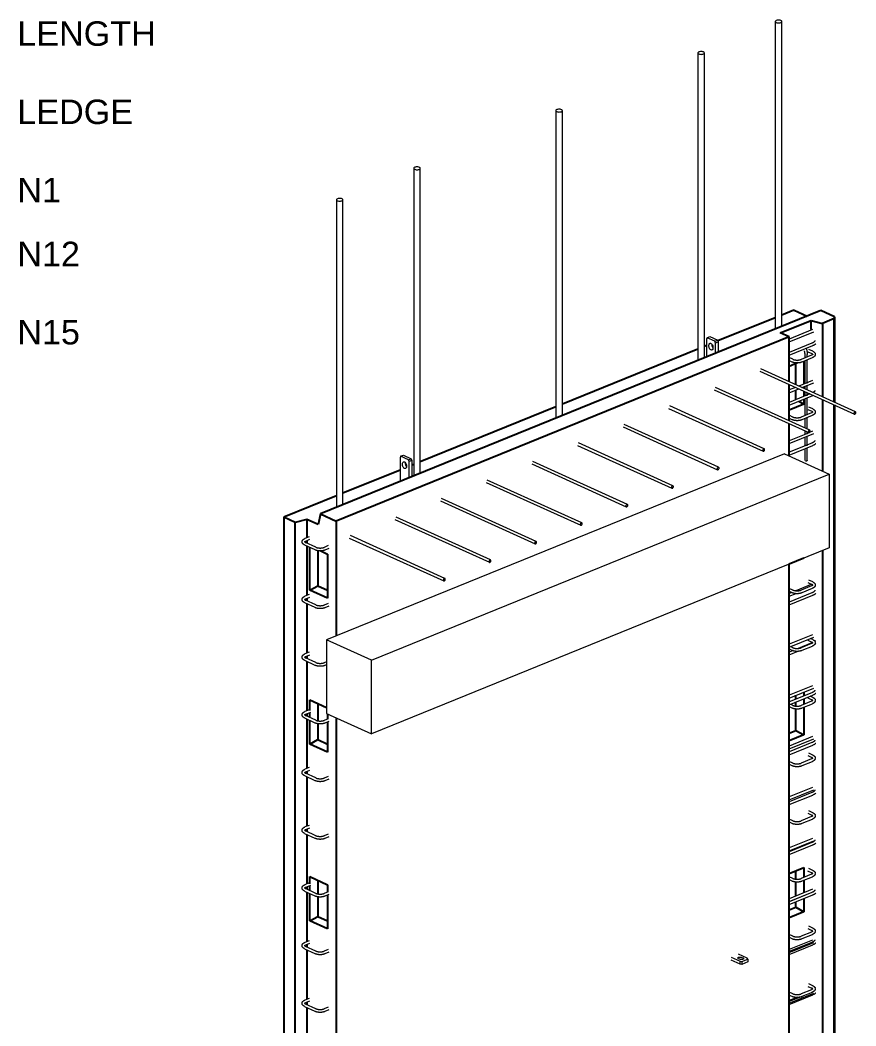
# Model space of a CAD drawing. Header units: millimetres. Extents: x 17731 to 34869, y 1067 to 18539.
# Drawn here: x 25619 to 28183, y 11226 to 14310 of the extents above; entities that cross this region are included whole.
import ezdxf

# ---------------------------------------------------------------- set-up
doc = ezdxf.new("R2010")
doc.units = ezdxf.units.MM
for name, color, linetype, lineweight in [('A-GENM', 13, 'Continuous', 18), ('A-WALL', 113, 'Continuous', 25), ('G-ANNO-TEXT', 231, 'Continuous', 9), ('S-BEAM', 12, 'Continuous', 18), ('S-RBAR', 171, 'Continuous', 18)]:
    doc.layers.add(name, color=color, linetype=linetype, lineweight=lineweight)
doc.styles.add('Arial', font='arial.ttf', dxfattribs={"height": 75})

# ---------------------------------------------------------------- blocks, each defined once
blk = doc.blocks.new('M_Rectangular Corbel - M_Rectangular Corbel-1451328-3D Ortho')
at = {"layer": 'S-BEAM'}
for p, q in [((5824.5, 12980.2), (4419.6, 12409.9)), ((5824.5, 12980.2), (5962, 12917.9)), ((4557.1, 12347.6), (5962, 12917.9)), ((5962, 12917.9), (5962, 12692.1)), ((5962, 12692.1), (4557.1, 12121.8)), ((4557.1, 12347.6), (4419.6, 12409.9)), ((4419.6, 12409.9), (4419.6, 12184.1)), ((4557.1, 12121.8), (4557.1, 12347.6)), ((4419.6, 12184.1), (4557.1, 12121.8))]:
    blk.add_line(p, q, dxfattribs=at)
blk = doc.blocks.new('Rebar Bar - Part 3054600646-431004-3D Ortho')
at = {"layer": 'S-RBAR'}
for p, q in [((5850.3, 13269.8), (5839, 13275)), ((5839, 13266.2), (5847, 13262.6))]:
    blk.add_line(p, q, dxfattribs=at)
blk = doc.blocks.new('Rebar Bar - Part 2227165887-431004-3D Ortho')
at = {"layer": 'S-RBAR'}
for points in [[(5847, 13262.6, 0), (5847.7, 13262.3, 0), (5848.4, 13262, 0), (5849.1, 13261.7, 0), (5849.8, 13261.5, 0), (5850.6, 13261.2, 0), (5851.3, 13261, 0), (5852.1, 13260.8, 0), (5852.9, 13260.6, 0), (5853.6, 13260.5, 0), (5854.4, 13260.3, 0), (5855.3, 13260.2, 0), (5856.1, 13260, 0), (5856.9, 13259.9, 0), (5857.8, 13259.8, 0), (5858.6, 13259.7, 0), (5859.5, 13259.7, 0), (5860.3, 13259.6, 0), (5861.2, 13259.6, 0), (5862.1, 13259.5, 0), (5862.9, 13259.5, 0), (5863.8, 13259.5, 0), (5864.7, 13259.5, 0), (5865.5, 13259.6, 0), (5866.4, 13259.6, 0), (5867.3, 13259.7, 0), (5868.1, 13259.8, 0), (5869, 13259.8, 0), (5869.8, 13260, 0), (5870.6, 13260.1, 0), (5871.5, 13260.2, 0), (5872.3, 13260.4, 0), (5873.1, 13260.5, 0), (5873.9, 13260.7, 0), (5874.6, 13260.9, 0), (5875.4, 13261.1, 0), (5876.1, 13261.3, 0), (5876.9, 13261.6, 0), (5877.6, 13261.8, 0), (5878.3, 13262.1, 0), (5878.5, 13262.2, 0)], [(5850.3, 13269.8, 0), (5850.8, 13269.6, 0), (5851.3, 13269.4, 0), (5851.8, 13269.3, 0), (5852.3, 13269.1, 0), (5852.9, 13268.9, 0), (5853.4, 13268.7, 0), (5854, 13268.6, 0), (5854.6, 13268.4, 0), (5855.3, 13268.3, 0), (5855.9, 13268.2, 0), (5856.6, 13268, 0), (5857.3, 13267.9, 0), (5858, 13267.8, 0), (5858.6, 13267.8, 0), (5859.4, 13267.7, 0), (5860.1, 13267.6, 0), (5860.8, 13267.6, 0), (5861.5, 13267.5, 0), (5862.2, 13267.5, 0), (5863, 13267.5, 0), (5863.7, 13267.5, 0), (5864.4, 13267.5, 0), (5865.2, 13267.6, 0), (5865.9, 13267.6, 0), (5866.6, 13267.6, 0), (5867.3, 13267.7, 0), (5868, 13267.8, 0), (5868.7, 13267.9, 0), (5869.4, 13268, 0), (5870.1, 13268.1, 0), (5870.7, 13268.2, 0), (5871.4, 13268.3, 0), (5872, 13268.5, 0), (5872.6, 13268.6, 0), (5873.2, 13268.8, 0), (5873.8, 13269, 0), (5874.3, 13269.1, 0), (5874.8, 13269.3, 0), (5875.3, 13269.5, 0), (5875.5, 13269.6, 0)]]:
    blk.add_polyline3d(points, dxfattribs=at)
blk = doc.blocks.new('Rebar Bar - Part 2603964791-431004-3D Ortho')
at = {"layer": 'S-RBAR'}
for p, q in [((5907.4, 13282.5), (5875.5, 13269.6)), ((5878.5, 13262.2), (5910.4, 13275.1))]:
    blk.add_line(p, q, dxfattribs=at)
blk = doc.blocks.new('Rebar Bar - Part 2227165887-V2-3D Ortho')
at = {"layer": 'S-RBAR'}
for points in [[(5911.3, 13294.6, 0), (5912, 13294.3, 0), (5912.6, 13294, 0), (5913.2, 13293.6, 0), (5913.8, 13293.3, 0), (5914.4, 13292.9, 0), (5914.9, 13292.5, 0), (5915.5, 13292.1, 0), (5916, 13291.6, 0), (5916.5, 13291.2, 0), (5916.9, 13290.7, 0), (5917.3, 13290.2, 0), (5917.7, 13289.6, 0), (5918.1, 13289.1, 0), (5918.4, 13288.4, 0), (5918.7, 13287.8, 0), (5918.9, 13287.1, 0), (5919, 13286.4, 0), (5919.1, 13285.7, 0), (5919.2, 13285, 0), (5919.1, 13284.3, 0), (5919, 13283.6, 0), (5918.9, 13282.9, 0), (5918.6, 13282.3, 0), (5918.4, 13281.6, 0), (5918, 13281, 0), (5917.7, 13280.4, 0), (5917.3, 13279.9, 0), (5916.9, 13279.4, 0), (5916.4, 13278.9, 0), (5915.9, 13278.4, 0), (5915.4, 13278, 0), (5914.9, 13277.6, 0), (5914.3, 13277.2, 0), (5913.8, 13276.8, 0), (5913.2, 13276.5, 0), (5912.6, 13276.1, 0), (5911.9, 13275.8, 0), (5911.3, 13275.5, 0), (5910.6, 13275.2, 0), (5910.4, 13275.1, 0)], [(5911.2, 13285.1, 0), (5911.2, 13285.1, 0), (5911.2, 13285.1, 0), (5911.1, 13285, 0), (5911.1, 13284.9, 0), (5911, 13284.8, 0), (5910.9, 13284.7, 0), (5910.8, 13284.6, 0), (5910.6, 13284.4, 0), (5910.4, 13284.2, 0), (5910.2, 13284, 0), (5909.9, 13283.8, 0), (5909.6, 13283.6, 0), (5909.3, 13283.4, 0), (5908.9, 13283.2, 0), (5908.5, 13283, 0), (5908.1, 13282.8, 0), (5907.6, 13282.6, 0), (5907.4, 13282.5, 0)], [(5911.2, 13285, 0), (5911.2, 13285, 0), (5911.2, 13285, 0), (5911.1, 13285.1, 0), (5911.1, 13285.2, 0), (5911, 13285.3, 0), (5910.9, 13285.4, 0), (5910.8, 13285.6, 0), (5910.6, 13285.7, 0), (5910.4, 13285.9, 0), (5910.2, 13286.1, 0), (5909.9, 13286.3, 0), (5909.6, 13286.5, 0), (5909.3, 13286.7, 0), (5908.9, 13286.9, 0), (5908.5, 13287.1, 0), (5908.1, 13287.3, 0), (5908, 13287.3, 0)]]:
    blk.add_polyline3d(points, dxfattribs=at)
blk = doc.blocks.new('Rebar Bar - Part 4212567781-431004-3D Ortho')
at = {"layer": 'S-RBAR'}
for p, q in [((5895.9, 13292.8), (5908, 13287.3)), ((5911.3, 13294.6), (5899.2, 13300.1))]:
    blk.add_line(p, q, dxfattribs=at)
blk = doc.blocks.new('Rebar Bar - Part 3054600646-V3-3D Ortho')
at = {"layer": 'S-RBAR'}
for p, q in [((5839, 12381.8), (5847, 12378.1)), ((5850.3, 12385.4), (5842.7, 12388.9))]:
    blk.add_line(p, q, dxfattribs=at)
blk = doc.blocks.new('Rebar Bar - Part 4212567781-V4-3D Ortho')
at = {"layer": 'S-RBAR'}
for p, q in [((5895.9, 12408.4), (5908, 12402.9)), ((5911.3, 12410.2), (5903.7, 12413.6))]:
    blk.add_line(p, q, dxfattribs=at)
blk = doc.blocks.new('Rebar Bar - Part 3054600646-V5-3D Ortho')
at = {"layer": 'S-RBAR'}
for p, q in [((5839, 12204.9), (5847, 12201.3)), ((5850.3, 12208.5), (5842.6, 12212.1))]:
    blk.add_line(p, q, dxfattribs=at)
blk = doc.blocks.new('Rebar Bar - Part 4212567781-V6-3D Ortho')
at = {"layer": 'S-RBAR'}
for p, q in [((5895.9, 12231.5), (5908, 12226)), ((5911.3, 12233.3), (5903.6, 12236.8))]:
    blk.add_line(p, q, dxfattribs=at)
blk = doc.blocks.new('Rebar Bar - Part 4212567781-V7-3D Ortho')
at = {"layer": 'S-RBAR'}
for p, q in [((5895.5, 11701), (5908, 11695.4)), ((5911.3, 11702.7), (5899.2, 11708.2))]:
    blk.add_line(p, q, dxfattribs=at)
blk = doc.blocks.new('Rebar Bar - Part 1534017773-431004-3D Ortho')
at = {"layer": 'S-RBAR'}
for p, q in [((4425, 12698.4), (4412.3, 12693.2)), ((4415.3, 12685.8), (4428, 12691))]:
    blk.add_line(p, q, dxfattribs=at)
blk = doc.blocks.new('Rebar Bar - Part 2227165887-V16-3D Ortho')
at = {"layer": 'S-RBAR'}
for points in [[(4383.8, 12686.2, 0), (4384.5, 12685.9, 0), (4385.2, 12685.7, 0), (4385.9, 12685.4, 0), (4386.6, 12685.1, 0), (4387.4, 12684.9, 0), (4388.1, 12684.7, 0), (4388.9, 12684.5, 0), (4389.7, 12684.3, 0), (4390.5, 12684.1, 0), (4391.3, 12684, 0), (4392.1, 12683.8, 0), (4392.9, 12683.7, 0), (4393.7, 12683.6, 0), (4394.6, 12683.5, 0), (4395.4, 12683.4, 0), (4396.3, 12683.3, 0), (4397.1, 12683.3, 0), (4398, 12683.2, 0), (4398.9, 12683.2, 0), (4399.7, 12683.2, 0), (4400.6, 12683.2, 0), (4401.5, 12683.2, 0), (4402.3, 12683.2, 0), (4403.2, 12683.3, 0), (4404.1, 12683.3, 0), (4404.9, 12683.4, 0), (4405.8, 12683.5, 0), (4406.6, 12683.6, 0), (4407.4, 12683.7, 0), (4408.3, 12683.9, 0), (4409.1, 12684, 0), (4409.9, 12684.2, 0), (4410.7, 12684.4, 0), (4411.4, 12684.6, 0), (4412.2, 12684.8, 0), (4412.9, 12685, 0), (4413.7, 12685.2, 0), (4414.4, 12685.5, 0), (4415.1, 12685.7, 0), (4415.3, 12685.8, 0)], [(4387.2, 12693.5, 0), (4387.6, 12693.3, 0), (4388.1, 12693.1, 0), (4388.6, 12692.9, 0), (4389.1, 12692.7, 0), (4389.7, 12692.6, 0), (4390.3, 12692.4, 0), (4390.8, 12692.2, 0), (4391.5, 12692.1, 0), (4392.1, 12692, 0), (4392.7, 12691.8, 0), (4393.4, 12691.7, 0), (4394.1, 12691.6, 0), (4394.8, 12691.5, 0), (4395.5, 12691.4, 0), (4396.2, 12691.4, 0), (4396.9, 12691.3, 0), (4397.6, 12691.3, 0), (4398.3, 12691.2, 0), (4399.1, 12691.2, 0), (4399.8, 12691.2, 0), (4400.5, 12691.2, 0), (4401.3, 12691.2, 0), (4402, 12691.2, 0), (4402.7, 12691.3, 0), (4403.4, 12691.3, 0), (4404.1, 12691.4, 0), (4404.8, 12691.5, 0), (4405.5, 12691.5, 0), (4406.2, 12691.6, 0), (4406.9, 12691.8, 0), (4407.5, 12691.9, 0), (4408.2, 12692, 0), (4408.8, 12692.2, 0), (4409.4, 12692.3, 0), (4410, 12692.5, 0), (4410.6, 12692.6, 0), (4411.1, 12692.8, 0), (4411.6, 12693, 0), (4412.1, 12693.2, 0), (4412.3, 12693.2, 0)]]:
    blk.add_polyline3d(points, dxfattribs=at)
blk = doc.blocks.new('Rebar Bar - Part 3241041724-431004-3D Ortho')
at = {"layer": 'S-RBAR'}
for p, q in [((4387.2, 12693.5), (4355.4, 12707.9)), ((4352.1, 12700.6), (4383.8, 12686.2))]:
    blk.add_line(p, q, dxfattribs=at)
blk = doc.blocks.new('Rebar Bar - Part 2227165887-V17-3D Ortho')
at = {"layer": 'S-RBAR'}
for points in [[(4352.1, 12700.6, 0), (4351.5, 12700.9, 0), (4350.9, 12701.2, 0), (4350.2, 12701.6, 0), (4349.7, 12701.9, 0), (4349.1, 12702.3, 0), (4348.5, 12702.7, 0), (4348, 12703.1, 0), (4347.5, 12703.5, 0), (4347, 12704, 0), (4346.6, 12704.5, 0), (4346.1, 12705, 0), (4345.8, 12705.6, 0), (4345.4, 12706.1, 0), (4345.1, 12706.7, 0), (4344.8, 12707.4, 0), (4344.6, 12708.1, 0), (4344.4, 12708.7, 0), (4344.3, 12709.4, 0), (4344.3, 12710.2, 0), (4344.4, 12710.9, 0), (4344.5, 12711.6, 0), (4344.6, 12712.3, 0), (4344.8, 12712.9, 0), (4345.1, 12713.6, 0), (4345.4, 12714.2, 0), (4345.8, 12714.8, 0), (4346.2, 12715.3, 0), (4346.6, 12715.8, 0), (4347.1, 12716.3, 0), (4347.6, 12716.8, 0), (4348.1, 12717.2, 0), (4348.6, 12717.6, 0), (4349.1, 12718, 0), (4349.7, 12718.4, 0), (4350.3, 12718.7, 0), (4350.9, 12719.1, 0), (4351.6, 12719.4, 0), (4352.2, 12719.7, 0), (4352.9, 12720, 0), (4353.1, 12720.1, 0)], [(4352.3, 12710.1, 0), (4352.3, 12710.1, 0), (4352.3, 12710.1, 0), (4352.4, 12710.2, 0), (4352.4, 12710.3, 0), (4352.5, 12710.4, 0), (4352.6, 12710.5, 0), (4352.7, 12710.6, 0), (4352.9, 12710.8, 0), (4353.1, 12711, 0), (4353.3, 12711.2, 0), (4353.6, 12711.4, 0), (4353.9, 12711.5, 0), (4354.2, 12711.8, 0), (4354.6, 12712, 0), (4355, 12712.2, 0), (4355.4, 12712.4, 0), (4355.8, 12712.6, 0), (4356.1, 12712.6, 0)], [(4352.3, 12710.2, 0), (4352.3, 12710.2, 0), (4352.3, 12710.1, 0), (4352.4, 12710.1, 0), (4352.4, 12710, 0), (4352.5, 12709.9, 0), (4352.6, 12709.8, 0), (4352.7, 12709.6, 0), (4352.9, 12709.5, 0), (4353.1, 12709.3, 0), (4353.3, 12709.1, 0), (4353.6, 12708.9, 0), (4353.9, 12708.7, 0), (4354.2, 12708.5, 0), (4354.6, 12708.3, 0), (4355, 12708.1, 0), (4355.4, 12707.9, 0), (4355.4, 12707.9, 0)]]:
    blk.add_polyline3d(points, dxfattribs=at)
blk = doc.blocks.new('Rebar Bar - Part 3098984773-431004-3D Ortho')
at = {"layer": 'S-RBAR'}
for p, q in [((4365.8, 12725.2), (4353.1, 12720.1)), ((4356.1, 12712.6), (4368.8, 12717.8))]:
    blk.add_line(p, q, dxfattribs=at)
blk = doc.blocks.new('Rebar Bar - Part 1534017773-V18-3D Ortho')
at = {"layer": 'S-RBAR'}
for p, q in [((4419.6, 12342.5), (4412.3, 12339.5)), ((4415.3, 12332.1), (4419.6, 12333.8))]:
    blk.add_line(p, q, dxfattribs=at)
blk = doc.blocks.new('Rebar Bar - Part 3098984773-V19-3D Ortho')
at = {"layer": 'S-RBAR'}
for p, q in [((4365.8, 12194.6), (4353.1, 12189.4)), ((4356.1, 12182), (4371.3, 12188.2))]:
    blk.add_line(p, q, dxfattribs=at)
blk = doc.blocks.new('Rebar Bar - Part 864883769-431004-3D Ortho')
at = {"layer": 'S-RBAR'}
for p, q in [((5749.3, 13233), (6039, 13101.8)), ((6042.3, 13109.1), (5752.4, 13240.4))]:
    blk.add_line(p, q, dxfattribs=at)
for points in [[(6043.5, 13106.6, 0), (6043.4, 13107.5, 0), (6043.1, 13108.2, 0), (6042.7, 13108.8, 0), (6042.1, 13109.1, 0), (6041.4, 13109.2, 0), (6040.6, 13109, 0), (6039.9, 13108.6, 0), (6039.2, 13108, 0), (6038.6, 13107.1, 0), (6038.1, 13106.2, 0), (6037.8, 13105.2, 0), (6037.7, 13104.2, 0)], [(6037.7, 13104.2, 0), (6037.8, 13103.3, 0), (6038.1, 13102.6, 0), (6038.6, 13102, 0), (6039.2, 13101.7, 0), (6039.9, 13101.6, 0), (6040.6, 13101.8, 0), (6041.4, 13102.2, 0), (6042.1, 13102.9, 0), (6042.7, 13103.7, 0), (6043.1, 13104.6, 0), (6043.4, 13105.6, 0), (6043.5, 13106.6, 0)]]:
    blk.add_polyline3d(points, dxfattribs=at)
blk = doc.blocks.new('Rebar Bar - Part 864883769-V21-3D Ortho')
at = {"layer": 'S-RBAR'}
for p, q in [((5609.1, 13176.3), (5899, 13045)), ((5902.3, 13052.2), (5612.4, 13183.6))]:
    blk.add_line(p, q, dxfattribs=at)
for points in [[(5903.6, 13049.8, 0), (5903.5, 13050.7, 0), (5903.2, 13051.4, 0), (5902.7, 13052, 0), (5902.1, 13052.3, 0), (5901.4, 13052.4, 0), (5900.7, 13052.2, 0), (5899.9, 13051.8, 0), (5899.2, 13051.1, 0), (5898.6, 13050.3, 0), (5898.1, 13049.4, 0), (5897.9, 13048.4, 0), (5897.8, 13047.4, 0)], [(5897.8, 13047.4, 0), (5897.9, 13046.5, 0), (5898.1, 13045.8, 0), (5898.6, 13045.2, 0), (5899.2, 13044.9, 0), (5899.9, 13044.8, 0), (5900.7, 13045, 0), (5901.4, 13045.4, 0), (5902.1, 13046.1, 0), (5902.7, 13046.9, 0), (5903.2, 13047.8, 0), (5903.5, 13048.8, 0), (5903.6, 13049.8, 0)]]:
    blk.add_polyline3d(points, dxfattribs=at)
blk = doc.blocks.new('RR spread anchor face based - RR-SA-4_0-180-1726831-3D Ortho')
at = {"layer": 'A-GENM'}
for p, q in [((4646.8, 12972.5), (4645.1, 12968.7)), ((4645.1, 12968.7), (4645.1, 12895.1)), ((4646.8, 12972.5), (4655.5, 12976)), ((4670.8, 12961.6), (4646.8, 12972.5)), ((4655.5, 12976), (4679.6, 12965.1)), ((4670.8, 12961.6), (4679.6, 12965.1)), ((4672.6, 12956.3), (4670.8, 12961.6)), ((4681.3, 12959.8), (4672.6, 12956.3)), ((4672.6, 12906.2), (4672.6, 12956.3)), ((4679.6, 12965.1), (4681.3, 12959.8)), ((4681.3, 12959.8), (4681.3, 12909.8)), ((4652.6, 12946.1), (4652.6, 12949.7)), ((4661.3, 12953.1), (4661.3, 12949.6)), ((4665, 12944.1), (4665, 12940.5))]:
    blk.add_line(p, q, dxfattribs=at)
for points in [[(4652.6, 12949.7, 0), (4652.8, 12951.7, 0), (4653.4, 12953.4, 0), (4654.4, 12954.6, 0), (4655.4, 12955.2, 0)], [(4655.7, 12955.3, 0), (4657.2, 12955.5, 0), (4658.8, 12955, 0), (4660.4, 12954, 0), (4661.9, 12952.5, 0), (4663.2, 12950.6, 0), (4664.2, 12948.5, 0), (4664.8, 12946.3, 0), (4665, 12944.1, 0)], [(4665, 12940.5, 0), (4664.8, 12938.5, 0), (4664.2, 12936.8, 0), (4663.2, 12935.5, 0), (4661.9, 12934.8, 0), (4660.4, 12934.7, 0), (4658.8, 12935.1, 0), (4657.2, 12936.1, 0), (4655.7, 12937.6, 0), (4654.4, 12939.5, 0), (4653.4, 12941.6, 0), (4652.8, 12943.9, 0), (4652.6, 12946.1, 0)], [(4661.3, 12949.6, 0), (4661.5, 12947.4, 0), (4662.2, 12945.2, 0), (4663.1, 12943, 0), (4664.4, 12941.2, 0), (4665, 12940.5, 0)], [(4653.5, 12898.5, 0), (4654.4, 12899.7, 0), (4655.4, 12900.3, 0)], [(4655.7, 12900.4, 0), (4657.2, 12900.5, 0), (4657.9, 12900.4, 0)]]:
    blk.add_polyline3d(points, dxfattribs=at)
blk = doc.blocks.new('RR spread anchor face based - RR-SA-4_0-180-V22-3D Ortho')
at = {"layer": 'A-GENM'}
for p, q in [((5586.9, 13336), (5585.2, 13332.3)), ((5585.2, 13332.3), (5585.2, 13276.7)), ((5586.9, 13336), (5595.6, 13339.6)), ((5610.9, 13325.1), (5586.9, 13336)), ((5595.6, 13339.6), (5619.7, 13328.7)), ((5610.9, 13325.1), (5619.7, 13328.7)), ((5612.7, 13319.8), (5610.9, 13325.1)), ((5619.7, 13328.7), (5621.4, 13323.4)), ((5592.7, 13309.6), (5592.7, 13313.2)), ((5601.4, 13316.6), (5601.4, 13313.2)), ((5605.1, 13307.6), (5605.1, 13304)), ((5621.4, 13323.4), (5612.7, 13319.8)), ((5612.7, 13287.9), (5612.7, 13319.8)), ((5621.4, 13323.4), (5621.4, 13291.4))]:
    blk.add_line(p, q, dxfattribs=at)
for points in [[(5592.7, 13313.2, 0), (5592.9, 13315.2, 0), (5593.5, 13316.9, 0), (5594.5, 13318.2, 0), (5595.5, 13318.8, 0)], [(5605.1, 13304, 0), (5604.9, 13302, 0), (5604.3, 13300.3, 0), (5603.3, 13299.1, 0), (5602, 13298.4, 0), (5600.5, 13298.2, 0), (5598.9, 13298.7, 0), (5597.3, 13299.7, 0), (5595.8, 13301.2, 0), (5594.5, 13303.1, 0), (5593.5, 13305.2, 0), (5592.9, 13307.4, 0), (5592.7, 13309.6, 0)], [(5595.8, 13318.9, 0), (5597.3, 13319, 0), (5598.9, 13318.6, 0), (5600.5, 13317.6, 0), (5602, 13316.1, 0), (5603.3, 13314.2, 0), (5604.3, 13312.1, 0), (5604.9, 13309.8, 0), (5605.1, 13307.6, 0)], [(5601.4, 13313.2, 0), (5601.6, 13311, 0), (5602.3, 13308.7, 0), (5603.2, 13306.6, 0), (5604.5, 13304.7, 0), (5605.1, 13304.1, 0)]]:
    blk.add_polyline3d(points, dxfattribs=at)
blk = doc.blocks.new('RR spread anchor face based - RR-SA-2_5-200-1726821-3D Ortho')
at = {"layer": 'A-GENM'}
for p, q in [((4721, 8945.8), (4748.5, 8933.4)), ((4770.3, 8942.2), (4742.8, 8954.7)), ((4753.1, 8945), (4757.3, 8943.1)), ((4748.5, 8924.4), (4721, 8936.8)), ((4747.1, 8939), (4743, 8940.9)), ((4748.5, 8933.4), (4753.8, 8932.6)), ((4748.5, 8924.4), (4748.5, 8933.4)), ((4753.8, 8923.5), (4748.5, 8924.4)), ((4753.8, 8932.6), (4771.9, 8939.9)), ((4753.8, 8932.6), (4753.8, 8923.5)), ((4771.9, 8930.9), (4753.8, 8923.5)), ((4771.9, 8939.9), (4770.3, 8942.2)), ((4771.9, 8939.9), (4771.9, 8930.9))]:
    blk.add_line(p, q, dxfattribs=at)
for points in [[(4743, 8940.9, 0), (4741.9, 8941.5, 0), (4741.3, 8942.3, 0), (4741.1, 8943, 0), (4741.4, 8943.8, 0), (4742.1, 8944.5, 0), (4743.3, 8945.1, 0), (4744.7, 8945.6, 0), (4746.4, 8945.9, 0), (4748.3, 8946, 0), (4750.1, 8945.8, 0), (4751.7, 8945.5, 0), (4753.1, 8945, 0)], [(4759.2, 8941, 0), (4758.9, 8940.2, 0), (4758.2, 8939.5, 0), (4757, 8938.9, 0), (4755.5, 8938.4, 0), (4753.8, 8938.2, 0), (4752, 8938.1, 0), (4750.2, 8938.2, 0), (4748.5, 8938.5, 0), (4747.1, 8939, 0)], [(4757.3, 8943.1, 0), (4758.3, 8942.5, 0), (4759, 8941.8, 0)]]:
    blk.add_polyline3d(points, dxfattribs=at)
blk = doc.blocks.new('Rebar Bar - Part 1026889929-431004-3D Ortho')
at = {"layer": 'S-RBAR'}
for p, q in [((4449.8, 13759.1), (4449.8, 12815.8)), ((4469.8, 12823.9), (4469.8, 13759.1))]:
    blk.add_line(p, q, dxfattribs=at)
for points in [[(4452.9, 13762.2, 0), (4451.3, 13761.3, 0), (4450.2, 13760.3, 0), (4449.8, 13759.2, 0), (4450.1, 13758.1, 0), (4451, 13757, 0), (4452.6, 13756.1, 0), (4454.6, 13755.4, 0), (4457, 13754.9, 0), (4459.5, 13754.8, 0), (4462.1, 13754.9, 0), (4464.6, 13755.3, 0), (4466.7, 13755.9, 0)], [(4466.7, 13755.9, 0), (4468.3, 13756.8, 0), (4469.4, 13757.8, 0), (4469.8, 13758.9, 0), (4469.5, 13760.1, 0), (4468.6, 13761.1, 0), (4467.1, 13762, 0), (4465.1, 13762.7, 0), (4462.7, 13763.2, 0), (4460.1, 13763.3, 0), (4457.5, 13763.2, 0), (4455.1, 13762.8, 0), (4452.9, 13762.2, 0)]]:
    blk.add_polyline3d(points, dxfattribs=at)
blk = doc.blocks.new('Rebar Bar - Part 3166703718-431004-3D Ortho')
at = {"layer": 'S-RBAR'}
for p, q in [((5796.3, 14305.7), (5796.3, 13362.4)), ((5816.3, 13370.5), (5816.3, 14305.7))]:
    blk.add_line(p, q, dxfattribs=at)
for points in [[(5799.4, 14308.8, 0), (5797.8, 14307.9, 0), (5796.7, 14306.9, 0), (5796.3, 14305.8, 0), (5796.6, 14304.7, 0), (5797.5, 14303.6, 0), (5799.1, 14302.7, 0), (5801.1, 14302, 0), (5803.5, 14301.5, 0), (5806, 14301.4, 0), (5808.6, 14301.5, 0), (5811.1, 14301.9, 0), (5813.2, 14302.5, 0)], [(5813.2, 14302.5, 0), (5814.8, 14303.4, 0), (5815.9, 14304.4, 0), (5816.3, 14305.5, 0), (5816, 14306.7, 0), (5815.1, 14307.7, 0), (5813.6, 14308.6, 0), (5811.6, 14309.3, 0), (5809.2, 14309.8, 0), (5806.6, 14309.9, 0), (5804, 14309.8, 0), (5801.6, 14309.4, 0), (5799.4, 14308.8, 0)]]:
    blk.add_polyline3d(points, dxfattribs=at)
blk = doc.blocks.new('Rebar Bar - Part 1814174108-431004-3D Ortho')
at = {"layer": 'S-RBAR'}
for p, q in [((4687.3, 13855.5), (4687.3, 12912.2)), ((4707.3, 12920.3), (4707.3, 13855.5))]:
    blk.add_line(p, q, dxfattribs=at)
for points in [[(4690.4, 13858.6, 0), (4688.8, 13857.7, 0), (4687.7, 13856.7, 0), (4687.3, 13855.6, 0), (4687.6, 13854.5, 0), (4688.5, 13853.4, 0), (4690, 13852.5, 0), (4692.1, 13851.8, 0), (4694.4, 13851.3, 0), (4697, 13851.2, 0), (4699.6, 13851.3, 0), (4702.1, 13851.7, 0), (4704.2, 13852.3, 0)], [(4704.2, 13852.3, 0), (4705.8, 13853.2, 0), (4706.9, 13854.2, 0), (4707.3, 13855.3, 0), (4707, 13856.5, 0), (4706.1, 13857.5, 0), (4704.6, 13858.4, 0), (4702.5, 13859.1, 0), (4700.1, 13859.6, 0), (4697.6, 13859.7, 0), (4695, 13859.6, 0), (4692.5, 13859.2, 0), (4690.4, 13858.6, 0)]]:
    blk.add_polyline3d(points, dxfattribs=at)
blk = doc.blocks.new('Rebar Bar - Part 3987325716-431004-3D Ortho')
at = {"layer": 'S-RBAR'}
blk.add_polyline3d([(5904.1, 13361.4, 0), (5905.1, 13361.3, 0), (5906.2, 13361.3, 0), (5907.1, 13361.5, 0), (5908, 13361.8, 0)], dxfattribs=at)
blk = doc.blocks.new('Rebar Bar - Part 560517224-431004-3D Ortho')
at = {"layer": 'S-RBAR'}
for p, q in [((5910.7, 13361.2), (5839, 13332.1)), ((5839, 13323.5), (5914.5, 13354.1))]:
    blk.add_line(p, q, dxfattribs=at)
blk = doc.blocks.new('Rebar Bar - Part 560517224-V26-3D Ortho')
at = {"layer": 'S-RBAR'}
for p, q in [((5910.7, 13205.2), (5868.2, 13187.9)), ((5858.1, 13183.8), (5839, 13176.1)), ((5839, 13167.5), (5868.1, 13179.3)), ((5878.2, 13183.4), (5914.5, 13198.1))]:
    blk.add_line(p, q, dxfattribs=at)
blk = doc.blocks.new('Rebar Bar - Part 560517224-V27-3D Ortho')
at = {"layer": 'S-RBAR'}
for p, q in [((5910.7, 13049.1), (5901.4, 13045.4)), ((5899.9, 13044.8), (5839, 13020.1)), ((5839, 13011.4), (5914.5, 13042.1))]:
    blk.add_line(p, q, dxfattribs=at)
blk = doc.blocks.new('Rebar Bar - Part 560517224-V28-3D Ortho')
at = {"layer": 'S-RBAR'}
for p, q in [((5846.9, 12555.1), (5839, 12551.9)), ((5907.9, 12579.9), (5859.2, 12560.1)), ((5839, 12543.3), (5860.8, 12552.1))]:
    blk.add_line(p, q, dxfattribs=at)
blk = doc.blocks.new('Rebar Bar - Part 560517224-V29-3D Ortho')
at = {"layer": 'S-RBAR'}
for p, q in [((5839, 11295), (5914.5, 11325.7)), ((5864.3, 11313.9), (5839, 11303.7))]:
    blk.add_line(p, q, dxfattribs=at)
blk = doc.blocks.new('Rebar Bar - Part 776176355-431004-3D Ortho')
at = {"layer": 'S-RBAR'}
for points in [[(5917.3, 13327.3, 0), (5917.3, 13327, 0), (5917.3, 13326.8, 0), (5917.3, 13326.5, 0), (5917.3, 13326.3, 0), (5917.2, 13326, 0), (5917.1, 13325.7, 0), (5917, 13325.4, 0), (5916.8, 13325.1, 0), (5916.6, 13324.7, 0), (5916.3, 13324.3, 0), (5916, 13323.9, 0), (5915.6, 13323.5, 0), (5915.2, 13323.1, 0), (5914.7, 13322.7, 0), (5914.1, 13322.3, 0), (5913.5, 13321.8, 0), (5912.9, 13321.4, 0), (5912.2, 13321, 0), (5911.4, 13320.6, 0), (5910.6, 13320.2, 0), (5909.7, 13319.8, 0), (5908.8, 13319.4, 0), (5908.6, 13319.3, 0)], [(5920.6, 13317.2, 0), (5919.8, 13316.5, 0), (5918.9, 13315.9, 0), (5918, 13315.2, 0), (5917.1, 13314.6, 0), (5916.1, 13314.1, 0), (5915.1, 13313.5, 0), (5914.1, 13313, 0), (5913, 13312.5, 0), (5911.9, 13312, 0), (5911.6, 13311.8, 0)]]:
    blk.add_polyline3d(points, dxfattribs=at)
blk = doc.blocks.new('Rebar Bar - Part 2031897438-431004-3D Ortho')
at = {"layer": 'S-RBAR'}
for p, q in [((5908.6, 13319.3), (5839, 13291)), ((5839, 13282.4), (5911.6, 13311.8))]:
    blk.add_line(p, q, dxfattribs=at)
blk = doc.blocks.new('Rebar Bar - Part 776176355-V33-3D Ortho')
at = {"layer": 'S-RBAR'}
for points in [[(5917.3, 13174.1, 0), (5917.3, 13173.9, 0), (5917.3, 13173.6, 0), (5917.3, 13173.4, 0), (5917.3, 13173.1, 0), (5917.2, 13172.9, 0), (5917.1, 13172.6, 0), (5917, 13172.3, 0), (5916.8, 13171.9, 0), (5916.6, 13171.6, 0), (5916.3, 13171.2, 0), (5916, 13170.8, 0), (5915.6, 13170.4, 0), (5915.2, 13170, 0), (5914.7, 13169.6, 0), (5914.1, 13169.2, 0), (5913.5, 13168.7, 0), (5912.9, 13168.3, 0), (5912.3, 13167.9, 0)], [(5912.5, 13159.1, 0), (5911.9, 13158.9, 0), (5911.6, 13158.7, 0)]]:
    blk.add_polyline3d(points, dxfattribs=at)
blk = doc.blocks.new('Rebar Bar - Part 2031897438-V34-3D Ortho')
at = {"layer": 'S-RBAR'}
for p, q in [((5902.5, 13163.7), (5839, 13137.9)), ((5839, 13129.3), (5911.6, 13158.7))]:
    blk.add_line(p, q, dxfattribs=at)
blk = doc.blocks.new('Rebar Bar - Part 776176355-V35-3D Ortho')
at = {"layer": 'S-RBAR'}
for points in [[(5910.5, 12401.4, 0), (5909.7, 12401, 0), (5908.8, 12400.6, 0), (5908.6, 12400.5, 0)], [(5917.3, 12408.5, 0), (5917.3, 12408.3, 0), (5917.3, 12408, 0), (5917.3, 12407.8, 0), (5917.3, 12407.5, 0), (5917.2, 12407.2, 0), (5917.1, 12407, 0), (5917, 12406.6, 0), (5916.8, 12406.3, 0)], [(5920.6, 12398.5, 0), (5919.8, 12397.8, 0), (5918.9, 12397.1, 0), (5918, 12396.5, 0)]]:
    blk.add_polyline3d(points, dxfattribs=at)
blk = doc.blocks.new('Rebar Bar - Part 2031897438-V36-3D Ortho')
at = {"layer": 'S-RBAR'}
for p, q in [((5908.6, 12400.5), (5866.1, 12383.3)), ((5850.6, 12377), (5839, 12372.3)), ((5839, 12363.7), (5868.3, 12375.6))]:
    blk.add_line(p, q, dxfattribs=at)
blk = doc.blocks.new('Rebar Bar - Part 776176355-V37-3D Ortho')
at = {"layer": 'S-RBAR'}
for points in [[(5910.3, 11329.4, 0), (5909.7, 11329.1, 0), (5908.8, 11328.8, 0), (5908.6, 11328.7, 0)], [(5913.5, 11331.2, 0), (5912.9, 11330.8, 0), (5912.2, 11330.4, 0), (5911.4, 11330, 0), (5910.9, 11329.7, 0)], [(5920.6, 11326.6, 0), (5919.8, 11325.9, 0), (5918.9, 11325.3, 0), (5918, 11324.6, 0), (5917.1, 11324, 0), (5916.1, 11323.4, 0), (5915.1, 11322.9, 0), (5914.1, 11322.4, 0), (5913, 11321.9, 0), (5911.9, 11321.4, 0), (5911.6, 11321.2, 0)]]:
    blk.add_polyline3d(points, dxfattribs=at)
blk = doc.blocks.new('Rebar Bar - Part 2031897438-V38-3D Ortho')
at = {"layer": 'S-RBAR'}
for p, q in [((5839, 11291.8), (5911.6, 11321.2)), ((5878.3, 11316.4), (5839, 11300.4))]:
    blk.add_line(p, q, dxfattribs=at)
blk = doc.blocks.new('Rebar Bar - Part 776176355-V53-3D Ortho')
at = {"layer": 'S-RBAR'}
for points in [[(5884.9, 13296.3, 0), (5885.2, 13295, 0), (5885.5, 13293.7, 0), (5885.7, 13292.5, 0), (5885.9, 13291.2, 0), (5886.1, 13289.9, 0), (5886.3, 13288.7, 0), (5886.4, 13287.5, 0), (5886.4, 13286.3, 0), (5886.4, 13285.1, 0), (5886.4, 13284.7, 0)], [(5891, 13303.6, 0), (5891.3, 13302.7, 0), (5891.8, 13301.2, 0), (5892.2, 13299.8, 0), (5892.6, 13298.3, 0), (5893, 13296.8, 0), (5893.3, 13295.3, 0), (5893.6, 13293.9, 0), (5893.9, 13292.4, 0), (5894.1, 13290.9, 0), (5894.2, 13289.5, 0), (5894.3, 13288, 0), (5894.4, 13286.6, 0), (5894.4, 13285.1, 0), (5894.4, 13284.7, 0)]]:
    blk.add_polyline3d(points, dxfattribs=at)
blk = doc.blocks.new('Rebar Bar - Part 2031897438-V54-3D Ortho')
at = {"layer": 'S-RBAR'}
for p, q in [((5886.4, 13284.7), (5886.4, 13274)), ((5886.4, 13265.5), (5886.4, 13195.6)), ((5894.4, 13277.3), (5894.4, 13284.7)), ((5894.4, 13196.1), (5894.4, 13268.7)), ((5886.4, 13186.7), (5886.4, 13179.6)), ((5886.4, 13170.9), (5886.4, 13157.5)), ((5894.4, 13176), (5894.4, 13190)), ((5886.4, 13148.5), (5886.4, 13097.1)), ((5894.4, 13158), (5894.4, 13167.3)), ((5894.4, 13100.4), (5894.4, 13151.9)), ((5886.4, 13088.6), (5886.4, 13059.4)), ((5894.4, 13055.8), (5894.4, 13091.9)), ((5886.4, 13050.7), (5886.4, 13039.6)), ((5894.4, 13040.1), (5894.4, 13047.1)), ((5886.4, 13030.7), (5886.4, 13004.3)), ((5894.4, 13004.8), (5894.4, 13034)), ((5886.4, 12995.4), (5886.4, 12959.5)), ((5894.4, 12959.5), (5894.4, 12998.8))]:
    blk.add_line(p, q, dxfattribs=at)
for points in [[(5893.2, 12958.3, 0), (5892.3, 12958, 0), (5891.4, 12957.9, 0), (5890.3, 12957.8, 0), (5889.3, 12957.9, 0)], [(5894.4, 12959.5, 0), (5894.4, 12959.5, 0), (5894.3, 12959, 0), (5893.9, 12958.6, 0), (5893.2, 12958.3, 0)]]:
    blk.add_polyline3d(points, dxfattribs=at)

msp = doc.modelspace()

# ---------------------------------------------------------------- linework, layer by layer
at = {"layer": 'A-WALL'}
for p, q in [((28075.8, 13419.2), (26540.2, 12795.8)), ((27992.6, 13420.4), (27955.9, 13405.5)), ((27992.6, 13420.4), (27993.3, 13420.4)), ((27993.3, 13420.4), (28033.7, 13402.1)), ((28117, 13400.5), (28075.8, 13419.2)), ((27935.9, 13397.4), (27760.1, 13326.1)), ((27951.2, 13350.9), (28045.6, 13389.2)), ((28045.6, 13389.2), (28080.3, 13379.7)), ((28045.6, 13362.1), (28045.6, 13389.2)), ((28116.6, 13394.5), (28080.3, 13379.7)), ((28116.6, 13394.5), (28117, 13400.5)), ((28116.6, 13138.6), (28116.6, 13394.5)), ((28117, 13400.5), (28117, 13138.4)), ((28080.3, 13379.7), (28080.3, 13155.1)), ((27978.6, 13338.4), (26588.3, 12774)), ((27978.6, 13338.4), (27951.2, 13350.9)), ((27978.6, 13201.1), (27978.6, 13338.4)), ((27698.4, 13301), (27282.6, 13132.2)), ((27724.8, 13311.7), (27718.4, 13309.1)), ((28023.8, 13264.5), (28023.8, 13194.7)), ((27978.6, 13249.1), (28004.5, 13259.6)), ((27999.3, 13191.7), (27999.3, 13257.5)), ((27978.6, 13080.9), (27978.6, 13192.4)), ((27999.3, 13146.3), (27999.3, 13175.5)), ((28023.8, 13185.8), (28023.8, 13180.7)), ((28023.8, 13172), (28023.8, 13156.4)), ((28007.7, 13141.1), (28023.8, 13132)), ((28023.8, 13147.6), (28023.8, 13132)), ((28080.3, 13146.4), (28080.3, 12927.6)), ((27262.6, 13124.1), (26846.9, 12955.3)), ((28023.8, 13132), (27978.6, 13113.6)), ((28116.6, 8791.7), (28116.6, 13130)), ((28117, 13129.8), (28117, 8797.8)), ((27978.6, 12973.6), (27978.6, 13072.3)), ((26784.7, 12930.1), (26609.4, 12858.9)), ((26826.7, 12947.2), (26820.9, 12944.8)), ((26589.4, 12850.8), (26428.6, 12785.6)), ((26428.6, 12785.3), (26428.6, 12785.6)), ((26463, 12769.7), (26428.6, 12785.3)), ((26428.6, 12785.3), (26428.6, 8218.7)), ((26498.9, 12778.4), (26463, 12769.7)), ((26463, 8203.1), (26463, 12769.7)), ((26533.3, 12762.8), (26498.9, 12778.4)), ((26498.9, 12778.4), (26498.9, 12722.6)), ((26540.2, 12795.8), (26533.3, 12762.8)), ((26540.2, 12795.8), (26588.3, 12774)), ((26588.3, 12774), (26588.3, 12421.7)), ((26498.9, 12714), (26498.9, 12706.1)), ((26498.9, 12697.4), (26498.9, 12545.7)), ((26507.5, 12562.2), (26507.5, 12693.5)), ((26532.5, 12683.8), (26532.5, 12575.5)), ((26539.5, 12683.2), (26562.5, 12672.8)), ((28080.3, 12683.5), (28080.3, 8777)), ((26562.5, 12672.8), (26562.5, 12537.3)), ((28023.8, 12659.9), (27978.6, 12641.6)), ((28023.2, 12660.3), (28023.8, 12659.9)), ((28023.8, 12660.5), (28023.8, 12659.9)), ((27978.6, 8735.7), (27978.6, 12642.2)), ((26507.5, 12562.2), (26532.5, 12575.5)), ((26562.5, 12537.3), (26507.5, 12562.2)), ((26532.5, 12575.5), (26562.5, 12561.9)), ((26498.9, 12537.1), (26498.9, 12529.2)), ((26498.9, 12520.5), (26498.9, 12368.8)), ((26498.9, 12360.2), (26498.9, 12352.3)), ((26498.9, 12343.6), (26498.9, 12191.9)), ((28023.8, 12249.6), (28023.8, 12237.5)), ((26507.5, 12192.6), (26507.5, 12225.7)), ((26507.5, 12225.7), (26559.2, 12202.3)), ((26532.5, 12214.4), (26532.5, 12161.2)), ((27999.3, 12227.6), (27999.3, 12239.6)), ((27999.3, 12206.3), (27999.3, 12219)), ((28023.8, 12228.9), (28023.8, 12211.7)), ((26498.9, 12183.3), (26498.9, 12175.5)), ((26507.5, 12171.6), (26507.5, 12186.7)), ((26562.5, 12182.6), (26562.5, 12166.9)), ((27999.3, 12131.8), (27999.3, 12198.4)), ((28023.8, 12203.2), (28023.8, 12117.9)), ((26498.9, 12166.8), (26498.9, 12015.1)), ((26507.5, 12090.2), (26507.5, 12162.9)), ((26532.5, 12153.2), (26532.5, 12103.5)), ((26562.5, 12158.3), (26562.5, 12065.3)), ((26588.3, 12170.9), (26588.3, 8171.3)), ((27978.6, 12123.4), (27999.3, 12131.8)), ((27999.3, 12131.8), (28023.8, 12117.9)), ((26507.5, 12090.2), (26532.5, 12103.5)), ((26562.5, 12065.3), (26507.5, 12090.2)), ((26532.5, 12103.5), (26562.5, 12089.9)), ((28023.8, 12117.9), (27978.6, 12099.6)), ((26498.9, 12006.4), (26498.9, 11998.6)), ((26498.9, 11989.9), (26498.9, 11838.2)), ((26498.9, 11829.6), (26498.9, 11821.7)), ((26498.9, 11813), (26498.9, 11661.3)), ((27978.6, 11693.1), (28023.8, 11711.4)), ((27999.3, 11675.7), (27999.3, 11701.5)), ((28023.8, 11711.4), (28023.8, 11681.1)), ((26507.5, 11661.9), (26507.5, 11683.7)), ((26507.5, 11683.7), (26562.5, 11658.8)), ((26532.5, 11672.3), (26532.5, 11630.5)), ((26562.5, 11658.7), (26562.5, 11636.2)), ((27999.3, 11624.5), (27999.3, 11667.8)), ((28023.8, 11672.5), (28023.8, 11634)), ((26498.9, 11652.7), (26498.9, 11644.8)), ((26498.9, 11636.1), (26498.9, 11484.4)), ((26507.5, 11640.9), (26507.5, 11656.1)), ((26507.5, 11548.2), (26507.5, 11632.2)), ((26562.5, 11627.6), (26562.5, 11523.2)), ((26532.5, 11622.5), (26532.5, 11561.4)), ((27999.3, 11615.1), (27999.3, 11615.5)), ((27999.3, 11589.8), (27999.3, 11606.5)), ((28023.8, 11625.4), (28023.8, 11625)), ((28023.8, 11616.4), (28023.8, 11575.9)), ((27978.6, 11581.4), (27999.3, 11589.8)), ((28023.8, 11575.9), (27978.6, 11557.6)), ((27999.3, 11589.8), (28023.8, 11575.9)), ((26507.5, 11548.2), (26532.5, 11561.4)), ((26562.5, 11523.2), (26507.5, 11548.2)), ((26532.5, 11561.4), (26562.5, 11547.9)), ((26498.9, 11475.8), (26498.9, 11467.9)), ((26498.9, 11459.2), (26498.9, 11307.5)), ((26498.9, 11298.9), (26498.9, 11291)), ((26498.9, 11282.4), (26498.9, 11130.6))]:
    msp.add_line(p, q, dxfattribs=at)

# ---------------------------------------------------------------- block references
at = {"layer": 'A-GENM'}
for name, p in [('RR spread anchor face based - RR-SA-4_0-180-V22-3D Ortho', (22139.6, 0)), ('RR spread anchor face based - RR-SA-4_0-180-1726831-3D Ortho', (22139.6, 0)), ('RR spread anchor face based - RR-SA-2_5-200-1726821-3D Ortho', (23079.7, 2491))]:
    msp.add_blockref(name, p, dxfattribs=at)
at = {"layer": 'S-BEAM'}
msp.add_blockref('M_Rectangular Corbel - M_Rectangular Corbel-1451328-3D Ortho', (22139.6, 0), dxfattribs=at)
at = {"layer": 'S-RBAR'}
for name, p in [('Rebar Bar - Part 3166703718-431004-3D Ortho', (22139.6, 0)), ('Rebar Bar - Part 1814174108-431004-3D Ortho', (23011.1, 353.8)), ('Rebar Bar - Part 1814174108-431004-3D Ortho', (22575.3, 176.9)), ('Rebar Bar - Part 1814174108-431004-3D Ortho', (22139.6, 0)), ('Rebar Bar - Part 1026889929-431004-3D Ortho', (22139.6, 0)), ('Rebar Bar - Part 560517224-431004-3D Ortho', (22139.6, 0)), ('Rebar Bar - Part 3987325716-431004-3D Ortho', (22139.6, 0)), ('Rebar Bar - Part 776176355-431004-3D Ortho', (22139.6, 0)), ('Rebar Bar - Part 2031897438-431004-3D Ortho', (22139.6, 0)), ('Rebar Bar - Part 776176355-V53-3D Ortho', (22139.6, 0)), ('Rebar Bar - Part 4212567781-431004-3D Ortho', (22139.6, 0)), ('Rebar Bar - Part 2227165887-V2-3D Ortho', (22139.6, 0)), ('Rebar Bar - Part 3054600646-431004-3D Ortho', (22139.6, 0)), ('Rebar Bar - Part 2227165887-431004-3D Ortho', (22139.6, 0)), ('Rebar Bar - Part 2603964791-431004-3D Ortho', (22139.6, 0)), ('Rebar Bar - Part 2031897438-V54-3D Ortho', (22139.6, 0)), ('Rebar Bar - Part 864883769-431004-3D Ortho', (22139.6, 0)), ('Rebar Bar - Part 560517224-V26-3D Ortho', (22139.6, 0)), ('Rebar Bar - Part 864883769-V21-3D Ortho', (22139.6, 0)), ('Rebar Bar - Part 776176355-V33-3D Ortho', (22139.6, 0)), ('Rebar Bar - Part 2031897438-V34-3D Ortho', (22139.6, 0)), ('Rebar Bar - Part 864883769-V21-3D Ortho', (21999.6, -56.8)), ('Rebar Bar - Part 4212567781-431004-3D Ortho', (22139.6, -176.9)), ('Rebar Bar - Part 2227165887-V2-3D Ortho', (22139.6, -176.9)), ('Rebar Bar - Part 3054600646-431004-3D Ortho', (22139.6, -176.9)), ('Rebar Bar - Part 2227165887-431004-3D Ortho', (22139.6, -176.9)), ('Rebar Bar - Part 2603964791-431004-3D Ortho', (22139.6, -176.9)), ('Rebar Bar - Part 864883769-V21-3D Ortho', (21859.7, -113.6)), ('Rebar Bar - Part 560517224-V27-3D Ortho', (22139.6, 0)), ('Rebar Bar - Part 776176355-431004-3D Ortho', (22139.6, -306.2)), ('Rebar Bar - Part 864883769-V21-3D Ortho', (21719.7, -170.4)), ('Rebar Bar - Part 2031897438-431004-3D Ortho', (22139.6, -306.2)), ('Rebar Bar - Part 864883769-V21-3D Ortho', (21579.8, -227.3)), ('Rebar Bar - Part 864883769-V21-3D Ortho', (21439.8, -284.1)), ('Rebar Bar - Part 864883769-V21-3D Ortho', (21299.8, -340.9)), ('Rebar Bar - Part 864883769-V21-3D Ortho', (21159.9, -397.7)), ('Rebar Bar - Part 2227165887-V17-3D Ortho', (22139.6, 0)), ('Rebar Bar - Part 3241041724-431004-3D Ortho', (22139.6, 0)), ('Rebar Bar - Part 3098984773-431004-3D Ortho', (22139.6, 0)), ('Rebar Bar - Part 864883769-V21-3D Ortho', (21019.9, -454.5)), ('Rebar Bar - Part 2227165887-V16-3D Ortho', (22139.6, 0)), ('Rebar Bar - Part 1534017773-431004-3D Ortho', (22139.6, 0)), ('Rebar Bar - Part 4212567781-431004-3D Ortho', (22139.6, -707.5)), ('Rebar Bar - Part 2227165887-V2-3D Ortho', (22139.6, -707.5)), ('Rebar Bar - Part 560517224-V28-3D Ortho', (22139.6, 0)), ('Rebar Bar - Part 3054600646-431004-3D Ortho', (22139.6, -707.5)), ('Rebar Bar - Part 2031897438-431004-3D Ortho', (22139.6, -765.6)), ('Rebar Bar - Part 2227165887-431004-3D Ortho', (22139.6, -707.5)), ('Rebar Bar - Part 2603964791-431004-3D Ortho', (22139.6, -707.5)), ('Rebar Bar - Part 776176355-431004-3D Ortho', (22139.6, -765.6)), ('Rebar Bar - Part 2227165887-V17-3D Ortho', (22139.6, -176.9)), ('Rebar Bar - Part 3241041724-431004-3D Ortho', (22139.6, -176.9)), ('Rebar Bar - Part 3098984773-431004-3D Ortho', (22139.6, -176.9)), ('Rebar Bar - Part 2227165887-V16-3D Ortho', (22139.6, -176.9)), ('Rebar Bar - Part 1534017773-431004-3D Ortho', (22139.6, -176.9)), ('Rebar Bar - Part 560517224-431004-3D Ortho', (22139.6, -936.2)), ('Rebar Bar - Part 2031897438-V36-3D Ortho', (22139.6, 0)), ('Rebar Bar - Part 4212567781-V4-3D Ortho', (22139.6, 0)), ('Rebar Bar - Part 2227165887-V2-3D Ortho', (22139.6, -884.4)), ('Rebar Bar - Part 776176355-V35-3D Ortho', (22139.6, 0)), ('Rebar Bar - Part 3098984773-431004-3D Ortho', (22139.6, -353.8)), ('Rebar Bar - Part 3054600646-V3-3D Ortho', (22139.6, 0)), ('Rebar Bar - Part 2227165887-431004-3D Ortho', (22139.6, -884.4)), ('Rebar Bar - Part 2603964791-431004-3D Ortho', (22139.6, -884.4)), ('Rebar Bar - Part 2227165887-V17-3D Ortho', (22139.6, -353.8)), ('Rebar Bar - Part 3241041724-431004-3D Ortho', (22139.6, -353.8)), ('Rebar Bar - Part 2227165887-V16-3D Ortho', (22139.6, -353.8)), ('Rebar Bar - Part 1534017773-V18-3D Ortho', (22139.6, 0)), ('Rebar Bar - Part 560517224-431004-3D Ortho', (22139.6, -1092.3)), ('Rebar Bar - Part 2031897438-431004-3D Ortho', (22139.6, -1071.9)), ('Rebar Bar - Part 776176355-431004-3D Ortho', (22139.6, -1071.9)), ('Rebar Bar - Part 2603964791-431004-3D Ortho', (22139.6, -1061.3)), ('Rebar Bar - Part 4212567781-V6-3D Ortho', (22139.6, 0)), ('Rebar Bar - Part 2227165887-V2-3D Ortho', (22139.6, -1061.3)), ('Rebar Bar - Part 2227165887-V17-3D Ortho', (22139.6, -530.6)), ('Rebar Bar - Part 3098984773-V19-3D Ortho', (22139.6, 0)), ('Rebar Bar - Part 3054600646-V5-3D Ortho', (22139.6, 0)), ('Rebar Bar - Part 2227165887-431004-3D Ortho', (22139.6, -1061.3)), ('Rebar Bar - Part 3241041724-431004-3D Ortho', (22139.6, -530.6)), ('Rebar Bar - Part 2227165887-V16-3D Ortho', (22139.6, -530.6)), ('Rebar Bar - Part 1534017773-431004-3D Ortho', (22139.6, -530.6)), ('Rebar Bar - Part 560517224-431004-3D Ortho', (22139.6, -1248.3)), ('Rebar Bar - Part 2031897438-431004-3D Ortho', (22139.6, -1225)), ('Rebar Bar - Part 776176355-431004-3D Ortho', (22139.6, -1225)), ('Rebar Bar - Part 4212567781-431004-3D Ortho', (22139.6, -1238.2)), ('Rebar Bar - Part 3054600646-431004-3D Ortho', (22139.6, -1238.2)), ('Rebar Bar - Part 2227165887-431004-3D Ortho', (22139.6, -1238.2)), ('Rebar Bar - Part 2603964791-431004-3D Ortho', (22139.6, -1238.2)), ('Rebar Bar - Part 2227165887-V2-3D Ortho', (22139.6, -1238.2)), ('Rebar Bar - Part 2227165887-V17-3D Ortho', (22139.6, -707.5)), ('Rebar Bar - Part 3241041724-431004-3D Ortho', (22139.6, -707.5)), ('Rebar Bar - Part 3098984773-431004-3D Ortho', (22139.6, -707.5)), ('Rebar Bar - Part 2227165887-V16-3D Ortho', (22139.6, -707.5)), ('Rebar Bar - Part 1534017773-431004-3D Ortho', (22139.6, -707.5)), ('Rebar Bar - Part 560517224-431004-3D Ortho', (22139.6, -1404.3)), ('Rebar Bar - Part 2031897438-431004-3D Ortho', (22139.6, -1378.1)), ('Rebar Bar - Part 776176355-431004-3D Ortho', (22139.6, -1378.1)), ('Rebar Bar - Part 4212567781-431004-3D Ortho', (22139.6, -1415.1)), ('Rebar Bar - Part 2227165887-V2-3D Ortho', (22139.6, -1415.1)), ('Rebar Bar - Part 3054600646-431004-3D Ortho', (22139.6, -1415.1)), ('Rebar Bar - Part 2227165887-431004-3D Ortho', (22139.6, -1415.1)), ('Rebar Bar - Part 2603964791-431004-3D Ortho', (22139.6, -1415.1)), ('Rebar Bar - Part 2227165887-V17-3D Ortho', (22139.6, -884.4)), ('Rebar Bar - Part 3241041724-431004-3D Ortho', (22139.6, -884.4)), ('Rebar Bar - Part 3098984773-431004-3D Ortho', (22139.6, -884.4)), ('Rebar Bar - Part 1534017773-431004-3D Ortho', (22139.6, -884.4)), ('Rebar Bar - Part 2227165887-V16-3D Ortho', (22139.6, -884.4)), ('Rebar Bar - Part 560517224-431004-3D Ortho', (22139.6, -1560.4)), ('Rebar Bar - Part 2031897438-431004-3D Ortho', (22139.6, -1531.2)), ('Rebar Bar - Part 776176355-431004-3D Ortho', (22139.6, -1531.2)), ('Rebar Bar - Part 2603964791-431004-3D Ortho', (22139.6, -1591.9)), ('Rebar Bar - Part 4212567781-V7-3D Ortho', (22139.6, 0)), ('Rebar Bar - Part 2227165887-V2-3D Ortho', (22139.6, -1591.9)), ('Rebar Bar - Part 2227165887-V17-3D Ortho', (22139.6, -1061.3)), ('Rebar Bar - Part 3098984773-V19-3D Ortho', (22139.6, -530.6)), ('Rebar Bar - Part 3054600646-431004-3D Ortho', (22139.6, -1591.9)), ('Rebar Bar - Part 2227165887-431004-3D Ortho', (22139.6, -1591.9)), ('Rebar Bar - Part 3241041724-431004-3D Ortho', (22139.6, -1061.3)), ('Rebar Bar - Part 2227165887-V16-3D Ortho', (22139.6, -1061.3)), ('Rebar Bar - Part 1534017773-431004-3D Ortho', (22139.6, -1061.3)), ('Rebar Bar - Part 560517224-431004-3D Ortho', (22139.6, -1716.4)), ('Rebar Bar - Part 2031897438-431004-3D Ortho', (22139.6, -1684.4)), ('Rebar Bar - Part 776176355-431004-3D Ortho', (22139.6, -1684.4)), ('Rebar Bar - Part 3054600646-431004-3D Ortho', (22139.6, -1768.8)), ('Rebar Bar - Part 2603964791-431004-3D Ortho', (22139.6, -1768.8)), ('Rebar Bar - Part 4212567781-431004-3D Ortho', (22139.6, -1768.8)), ('Rebar Bar - Part 2227165887-V2-3D Ortho', (22139.6, -1768.8)), ('Rebar Bar - Part 2227165887-V17-3D Ortho', (22139.6, -1238.2)), ('Rebar Bar - Part 3098984773-431004-3D Ortho', (22139.6, -1238.2)), ('Rebar Bar - Part 560517224-431004-3D Ortho', (22139.6, -1872.4)), ('Rebar Bar - Part 2031897438-431004-3D Ortho', (22139.6, -1837.5)), ('Rebar Bar - Part 2227165887-431004-3D Ortho', (22139.6, -1768.8)), ('Rebar Bar - Part 776176355-431004-3D Ortho', (22139.6, -1837.5)), ('Rebar Bar - Part 3241041724-431004-3D Ortho', (22139.6, -1238.2)), ('Rebar Bar - Part 2227165887-V16-3D Ortho', (22139.6, -1238.2)), ('Rebar Bar - Part 1534017773-431004-3D Ortho', (22139.6, -1238.2)), ('Rebar Bar - Part 4212567781-431004-3D Ortho', (22139.6, -1945.7)), ('Rebar Bar - Part 3054600646-431004-3D Ortho', (22139.6, -1945.7)), ('Rebar Bar - Part 560517224-V29-3D Ortho', (22139.6, 0)), ('Rebar Bar - Part 2031897438-V38-3D Ortho', (22139.6, 0)), ('Rebar Bar - Part 2227165887-431004-3D Ortho', (22139.6, -1945.7)), ('Rebar Bar - Part 2603964791-431004-3D Ortho', (22139.6, -1945.7)), ('Rebar Bar - Part 2227165887-V2-3D Ortho', (22139.6, -1945.7)), ('Rebar Bar - Part 776176355-V37-3D Ortho', (22139.6, 0)), ('Rebar Bar - Part 2227165887-V17-3D Ortho', (22139.6, -1415.1)), ('Rebar Bar - Part 3241041724-431004-3D Ortho', (22139.6, -1415.1)), ('Rebar Bar - Part 3098984773-431004-3D Ortho', (22139.6, -1415.1)), ('Rebar Bar - Part 2227165887-V16-3D Ortho', (22139.6, -1415.1)), ('Rebar Bar - Part 1534017773-431004-3D Ortho', (22139.6, -1415.1))]:
    msp.add_blockref(name, p, dxfattribs=at)

# ---------------------------------------------------------------- texts
at = {"layer": 'G-ANNO-TEXT', "color": 7, "char_height": 75, "attachment_point": 1, "style": 'Arial'}
for s, insert, width in [('LENGTH', (25610.5, 14306.2), 514.683), ('LEDGE', (25610.5, 14066.2), 428.101), ('N1', (25610.5, 13826.2), 161.139), ('N12', (25610.5, 13630.4), 230.886), ('N15', (25610.5, 13390.4), 230.886)]:
    msp.add_mtext(s, dxfattribs=dict(at, insert=insert, width=width))

doc.saveas('drawing.dxf')
